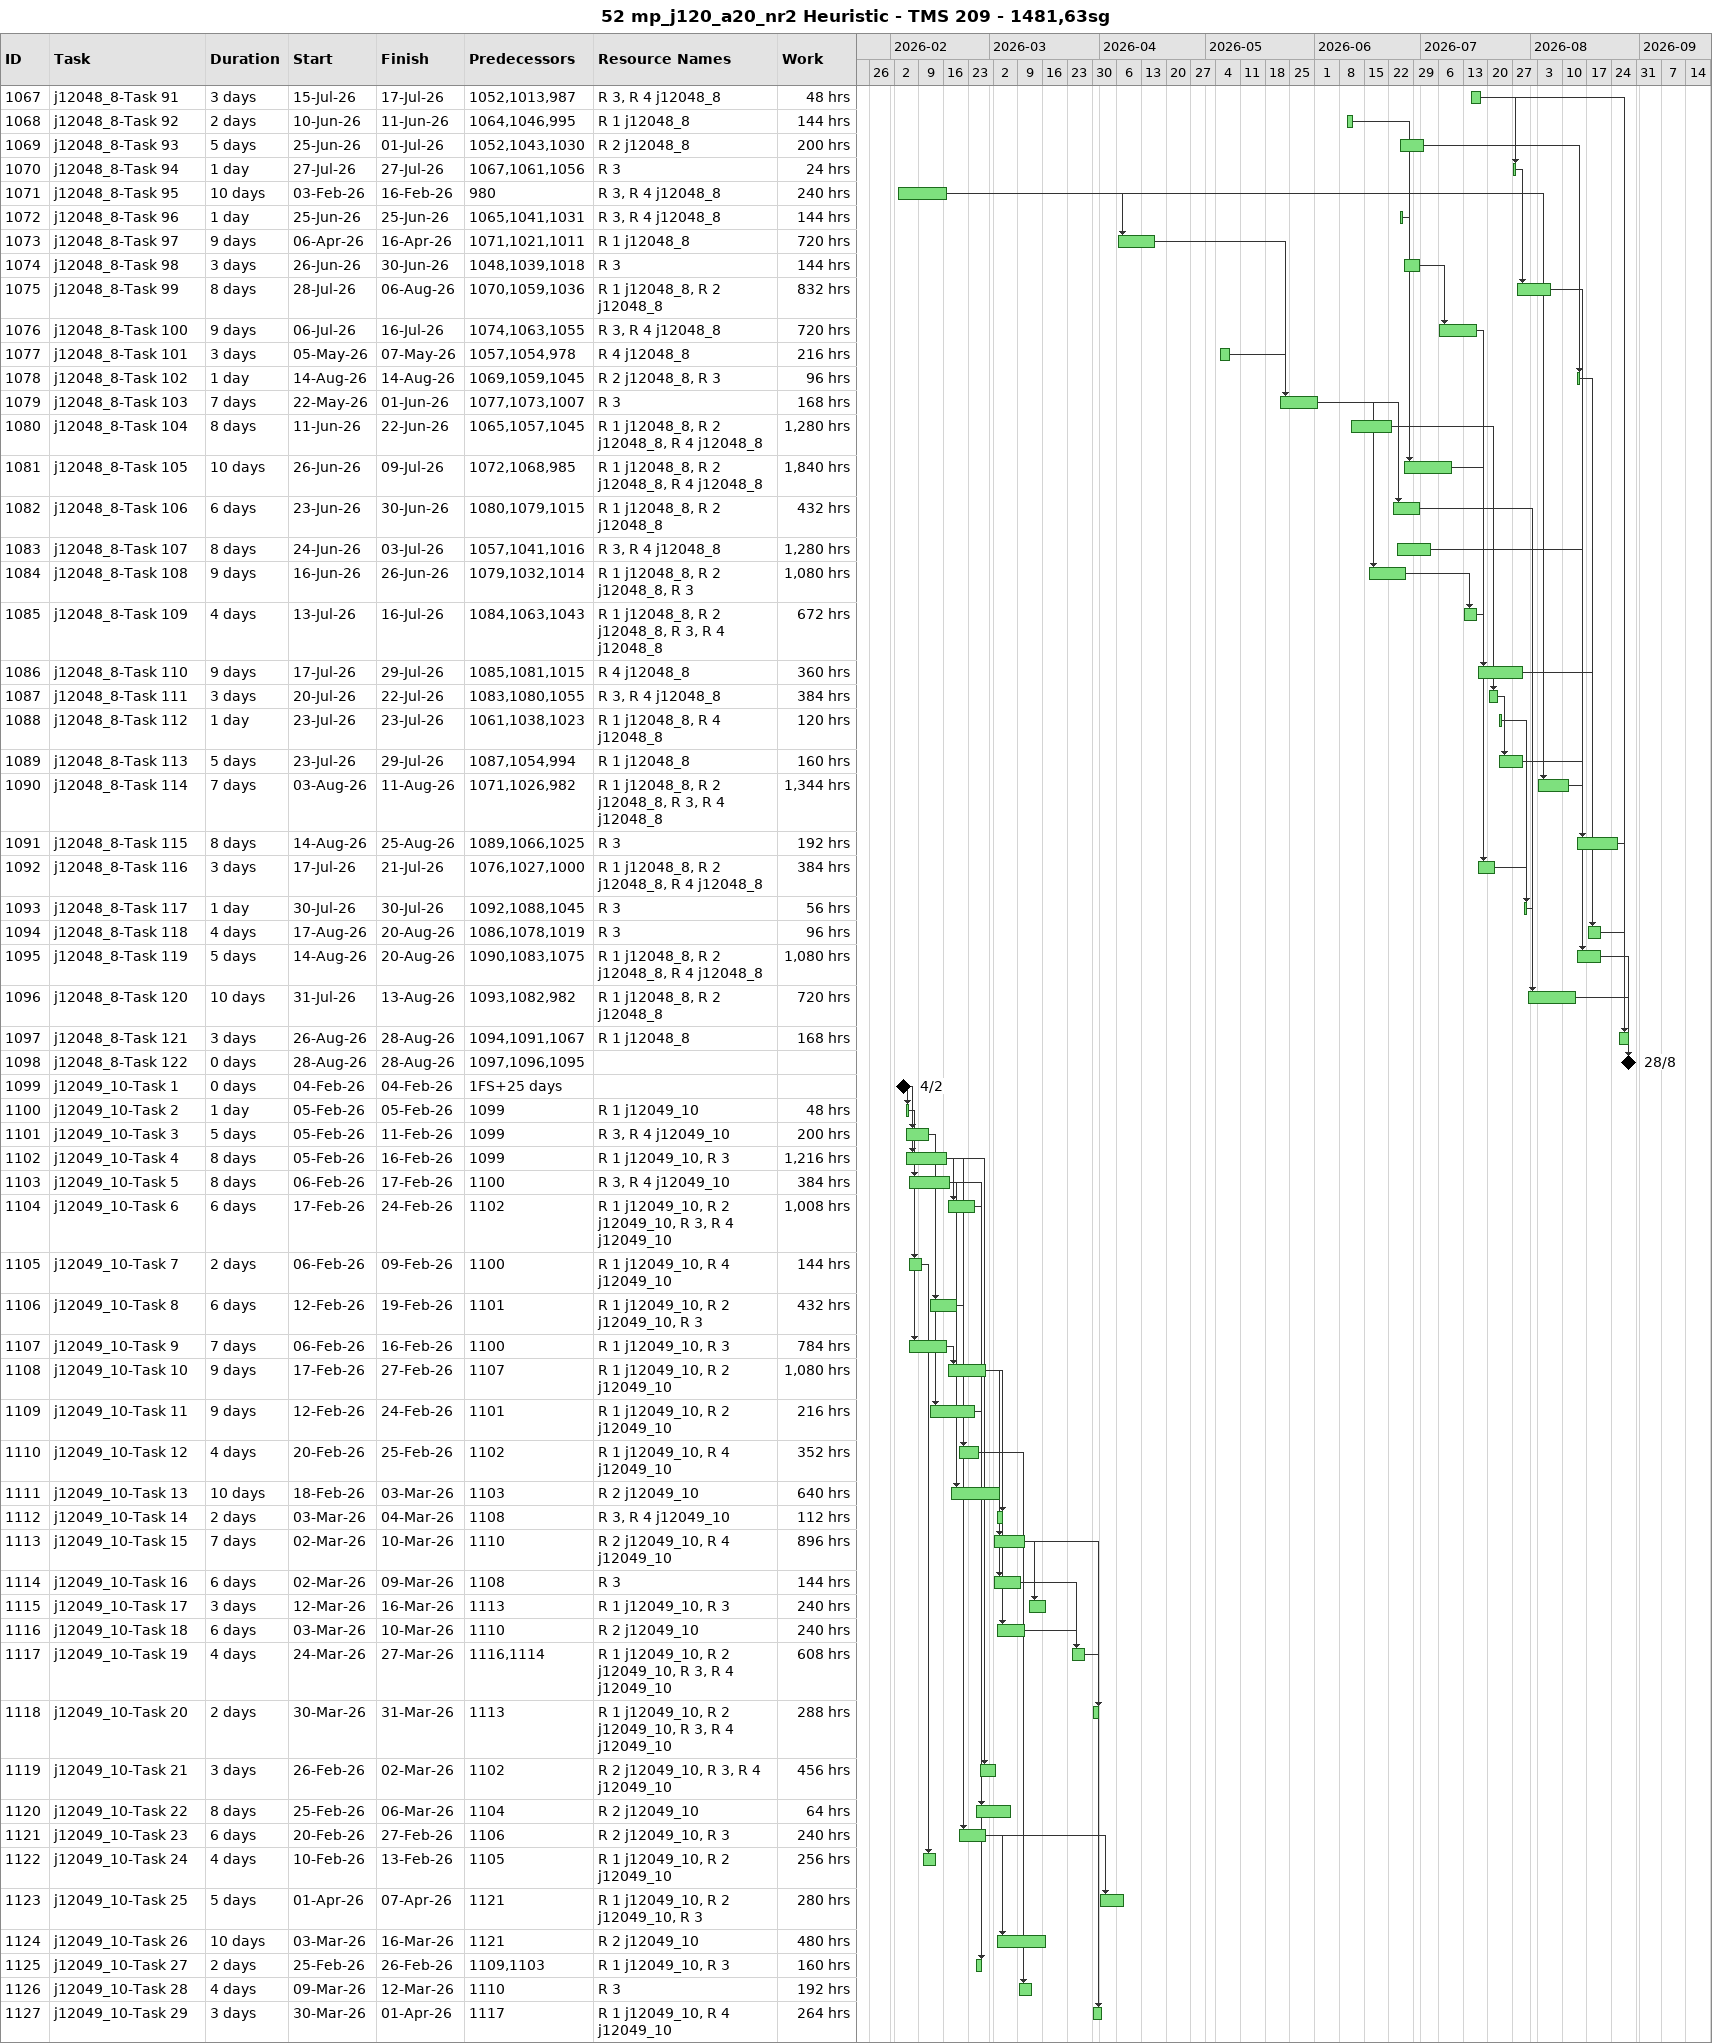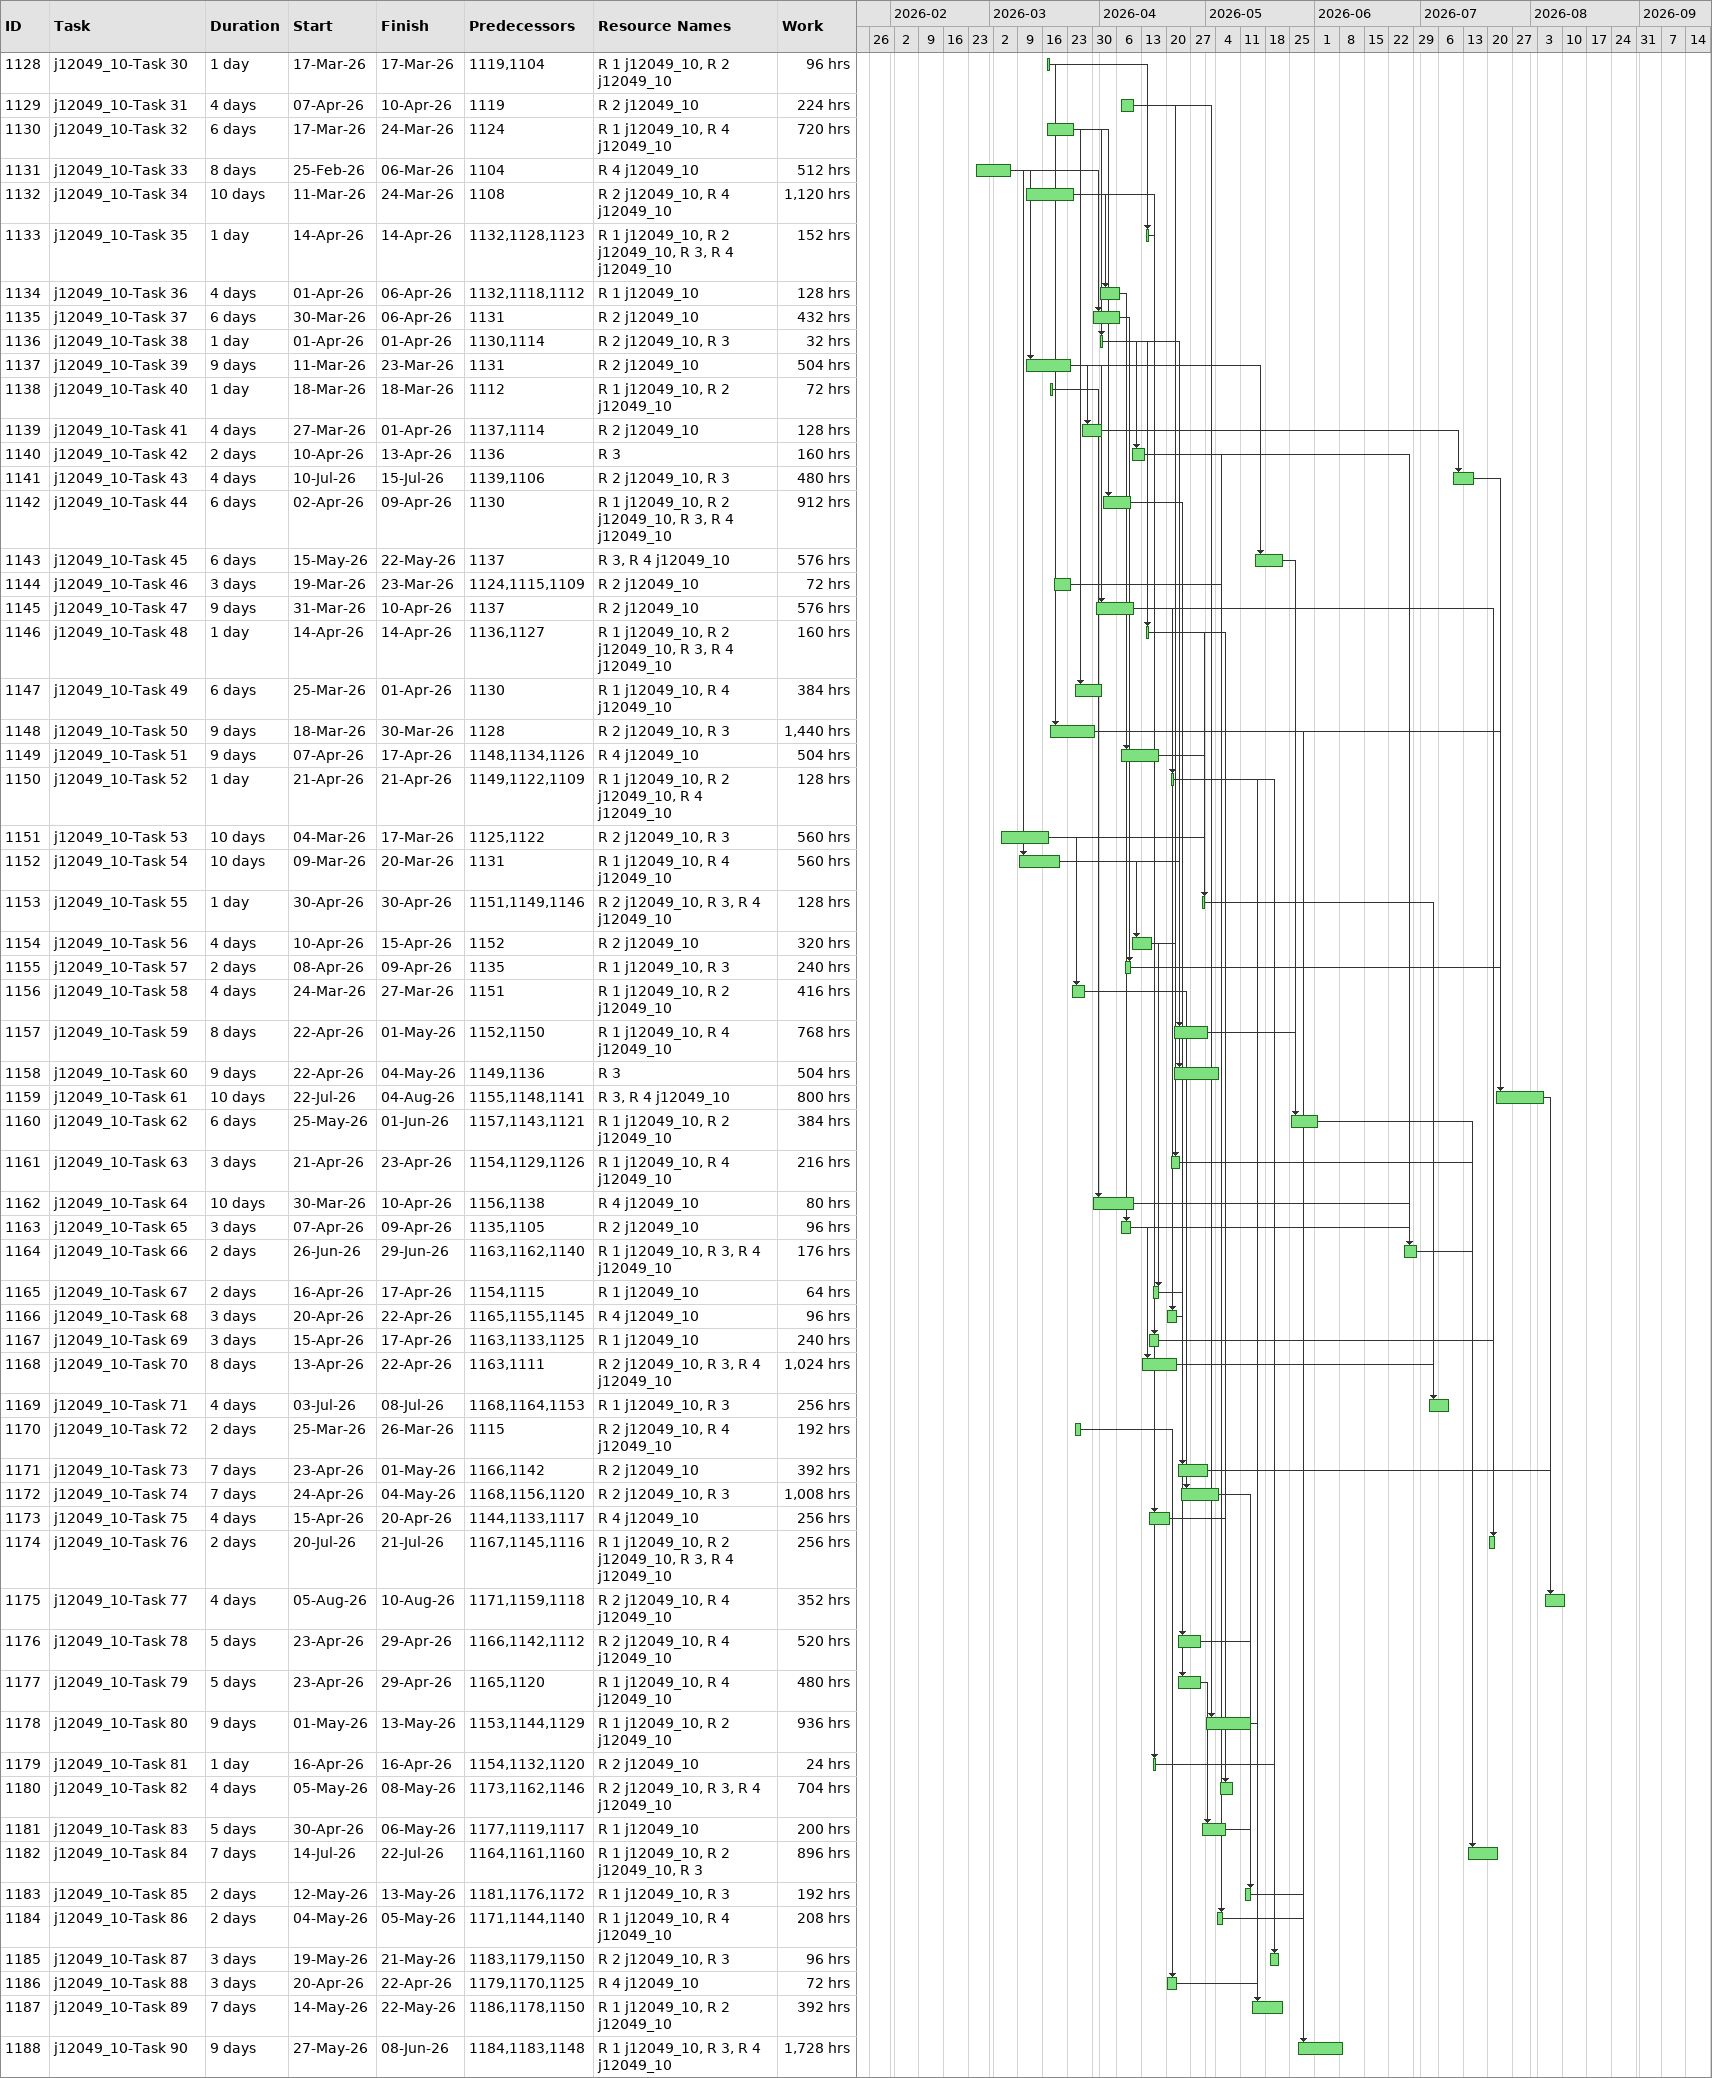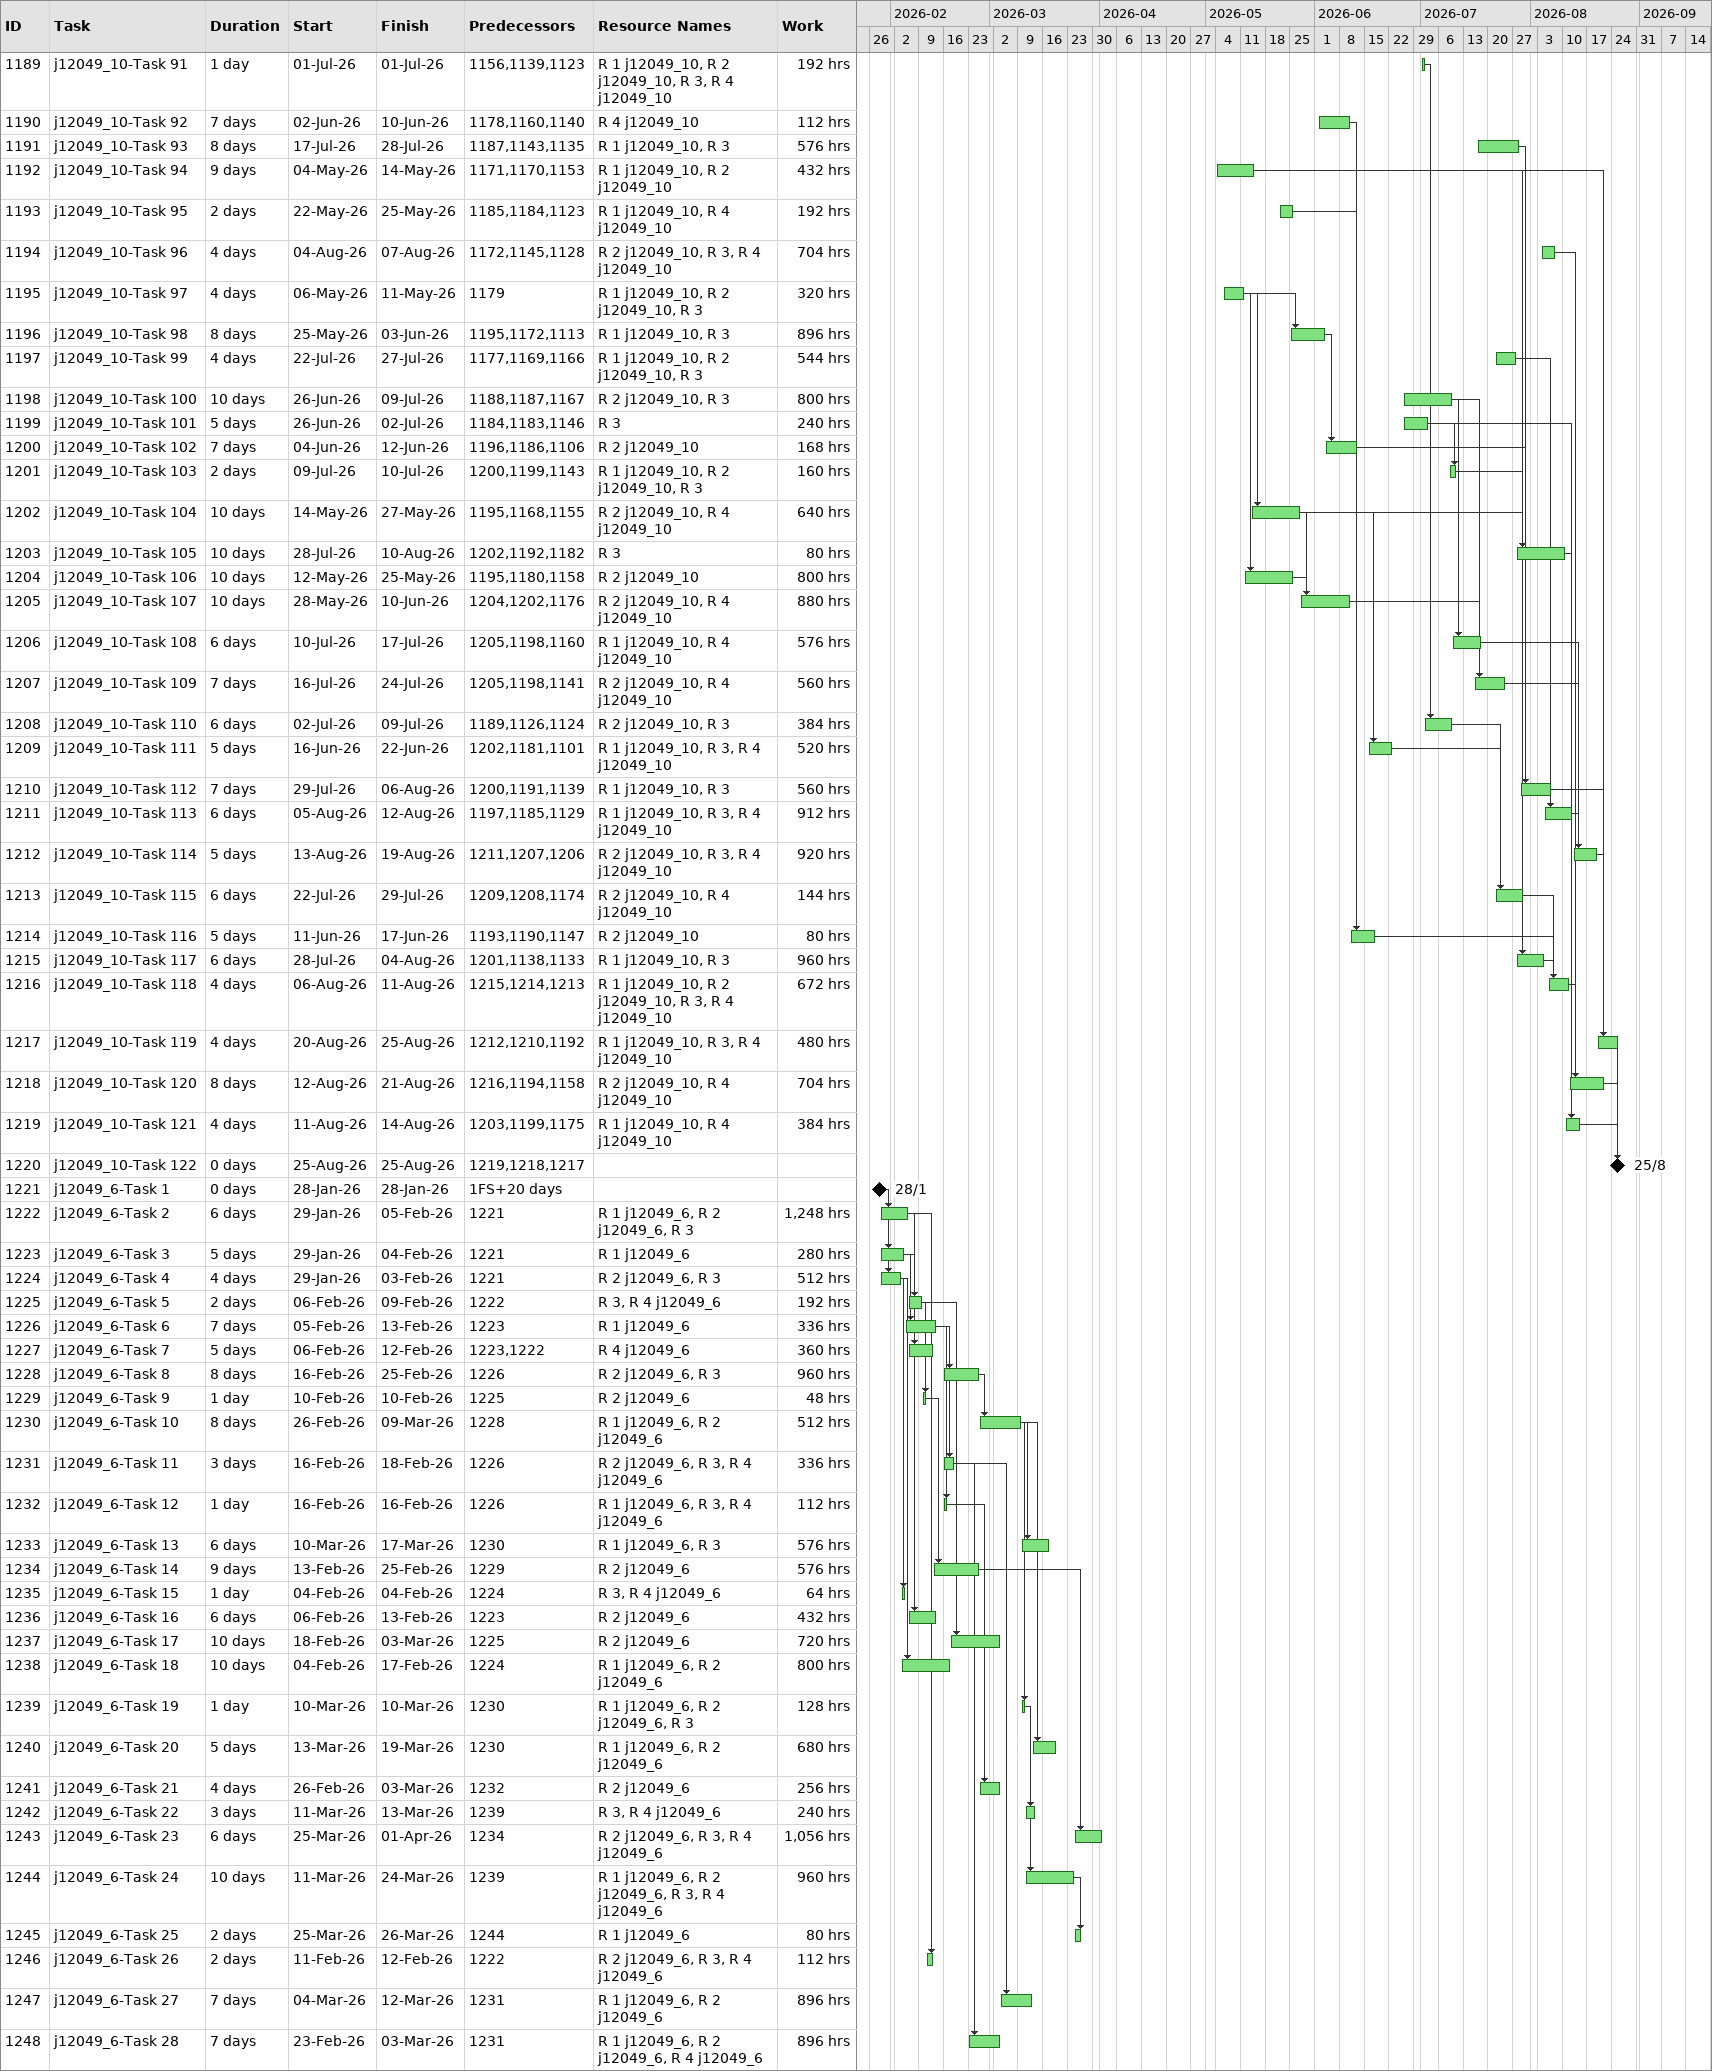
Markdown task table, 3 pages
52 mp_j120_a20_nr2 Heuristic - TMS 209 - 1481,63sg

| ID | Task | Duration | Start | Finish | Predecessors | Resources | Work (h) |
|---|---|---|---|---|---|---|---|
| 1067 | j12048_8-Task 91 | 3d | 2026-07-15 | 2026-07-17 | 1052, 1013, 987 | R 3, R 4 j12048_8 | 48 |
| 1068 | j12048_8-Task 92 | 2d | 2026-06-10 | 2026-06-11 | 1064, 1046, 995 | R 1 j12048_8 | 144 |
| 1069 | j12048_8-Task 93 | 5d | 2026-06-25 | 2026-07-01 | 1052, 1043, 1030 | R 2 j12048_8 | 200 |
| 1070 | j12048_8-Task 94 | 1d | 2026-07-27 | 2026-07-27 | 1067, 1061, 1056 | R 3 | 24 |
| 1071 | j12048_8-Task 95 | 10d | 2026-02-03 | 2026-02-16 | 980 | R 3, R 4 j12048_8 | 240 |
| 1072 | j12048_8-Task 96 | 1d | 2026-06-25 | 2026-06-25 | 1065, 1041, 1031 | R 3, R 4 j12048_8 | 144 |
| 1073 | j12048_8-Task 97 | 9d | 2026-04-06 | 2026-04-16 | 1071, 1021, 1011 | R 1 j12048_8 | 720 |
| 1074 | j12048_8-Task 98 | 3d | 2026-06-26 | 2026-06-30 | 1048, 1039, 1018 | R 3 | 144 |
| 1075 | j12048_8-Task 99 | 8d | 2026-07-28 | 2026-08-06 | 1070, 1059, 1036 | R 1 j12048_8, R 2 j12048_8 | 832 |
| 1076 | j12048_8-Task 100 | 9d | 2026-07-06 | 2026-07-16 | 1074, 1063, 1055 | R 3, R 4 j12048_8 | 720 |
| 1077 | j12048_8-Task 101 | 3d | 2026-05-05 | 2026-05-07 | 1057, 1054, 978 | R 4 j12048_8 | 216 |
| 1078 | j12048_8-Task 102 | 1d | 2026-08-14 | 2026-08-14 | 1069, 1059, 1045 | R 2 j12048_8, R 3 | 96 |
| 1079 | j12048_8-Task 103 | 7d | 2026-05-22 | 2026-06-01 | 1077, 1073, 1007 | R 3 | 168 |
| 1080 | j12048_8-Task 104 | 8d | 2026-06-11 | 2026-06-22 | 1065, 1057, 1045 | R 1 j12048_8, R 2 j12048_8, R 4 j12048_8 | 1280 |
| 1081 | j12048_8-Task 105 | 10d | 2026-06-26 | 2026-07-09 | 1072, 1068, 985 | R 1 j12048_8, R 2 j12048_8, R 4 j12048_8 | 1840 |
| 1082 | j12048_8-Task 106 | 6d | 2026-06-23 | 2026-06-30 | 1080, 1079, 1015 | R 1 j12048_8, R 2 j12048_8 | 432 |
| 1083 | j12048_8-Task 107 | 8d | 2026-06-24 | 2026-07-03 | 1057, 1041, 1016 | R 3, R 4 j12048_8 | 1280 |
| 1084 | j12048_8-Task 108 | 9d | 2026-06-16 | 2026-06-26 | 1079, 1032, 1014 | R 1 j12048_8, R 2 j12048_8, R 3 | 1080 |
| 1085 | j12048_8-Task 109 | 4d | 2026-07-13 | 2026-07-16 | 1084, 1063, 1043 | R 1 j12048_8, R 2 j12048_8, R 3, R 4 j12048_8 | 672 |
| 1086 | j12048_8-Task 110 | 9d | 2026-07-17 | 2026-07-29 | 1085, 1081, 1015 | R 4 j12048_8 | 360 |
| 1087 | j12048_8-Task 111 | 3d | 2026-07-20 | 2026-07-22 | 1083, 1080, 1055 | R 3, R 4 j12048_8 | 384 |
| 1088 | j12048_8-Task 112 | 1d | 2026-07-23 | 2026-07-23 | 1061, 1038, 1023 | R 1 j12048_8, R 4 j12048_8 | 120 |
| 1089 | j12048_8-Task 113 | 5d | 2026-07-23 | 2026-07-29 | 1087, 1054, 994 | R 1 j12048_8 | 160 |
| 1090 | j12048_8-Task 114 | 7d | 2026-08-03 | 2026-08-11 | 1071, 1026, 982 | R 1 j12048_8, R 2 j12048_8, R 3, R 4 j12048_8 | 1344 |
| 1091 | j12048_8-Task 115 | 8d | 2026-08-14 | 2026-08-25 | 1089, 1066, 1025 | R 3 | 192 |
| 1092 | j12048_8-Task 116 | 3d | 2026-07-17 | 2026-07-21 | 1076, 1027, 1000 | R 1 j12048_8, R 2 j12048_8, R 4 j12048_8 | 384 |
| 1093 | j12048_8-Task 117 | 1d | 2026-07-30 | 2026-07-30 | 1092, 1088, 1045 | R 3 | 56 |
| 1094 | j12048_8-Task 118 | 4d | 2026-08-17 | 2026-08-20 | 1086, 1078, 1019 | R 3 | 96 |
| 1095 | j12048_8-Task 119 | 5d | 2026-08-14 | 2026-08-20 | 1090, 1083, 1075 | R 1 j12048_8, R 2 j12048_8, R 4 j12048_8 | 1080 |
| 1096 | j12048_8-Task 120 | 10d | 2026-07-31 | 2026-08-13 | 1093, 1082, 982 | R 1 j12048_8, R 2 j12048_8 | 720 |
| 1097 | j12048_8-Task 121 | 3d | 2026-08-26 | 2026-08-28 | 1094, 1091, 1067 | R 1 j12048_8 | 168 |
| 1098 | j12048_8-Task 122 | 0d | 2026-08-28 | 2026-08-28 | 1097, 1096, 1095 |  |  |
| 1099 | j12049_10-Task 1 | 0d | 2026-02-04 | 2026-02-04 | 1FS+25d |  |  |
| 1100 | j12049_10-Task 2 | 1d | 2026-02-05 | 2026-02-05 | 1099 | R 1 j12049_10 | 48 |
| 1101 | j12049_10-Task 3 | 5d | 2026-02-05 | 2026-02-11 | 1099 | R 3, R 4 j12049_10 | 200 |
| 1102 | j12049_10-Task 4 | 8d | 2026-02-05 | 2026-02-16 | 1099 | R 1 j12049_10, R 3 | 1216 |
| 1103 | j12049_10-Task 5 | 8d | 2026-02-06 | 2026-02-17 | 1100 | R 3, R 4 j12049_10 | 384 |
| 1104 | j12049_10-Task 6 | 6d | 2026-02-17 | 2026-02-24 | 1102 | R 1 j12049_10, R 2 j12049_10, R 3, R 4 j12049_10 | 1008 |
| 1105 | j12049_10-Task 7 | 2d | 2026-02-06 | 2026-02-09 | 1100 | R 1 j12049_10, R 4 j12049_10 | 144 |
| 1106 | j12049_10-Task 8 | 6d | 2026-02-12 | 2026-02-19 | 1101 | R 1 j12049_10, R 2 j12049_10, R 3 | 432 |
| 1107 | j12049_10-Task 9 | 7d | 2026-02-06 | 2026-02-16 | 1100 | R 1 j12049_10, R 3 | 784 |
| 1108 | j12049_10-Task 10 | 9d | 2026-02-17 | 2026-02-27 | 1107 | R 1 j12049_10, R 2 j12049_10 | 1080 |
| 1109 | j12049_10-Task 11 | 9d | 2026-02-12 | 2026-02-24 | 1101 | R 1 j12049_10, R 2 j12049_10 | 216 |
| 1110 | j12049_10-Task 12 | 4d | 2026-02-20 | 2026-02-25 | 1102 | R 1 j12049_10, R 4 j12049_10 | 352 |
| 1111 | j12049_10-Task 13 | 10d | 2026-02-18 | 2026-03-03 | 1103 | R 2 j12049_10 | 640 |
| 1112 | j12049_10-Task 14 | 2d | 2026-03-03 | 2026-03-04 | 1108 | R 3, R 4 j12049_10 | 112 |
| 1113 | j12049_10-Task 15 | 7d | 2026-03-02 | 2026-03-10 | 1110 | R 2 j12049_10, R 4 j12049_10 | 896 |
| 1114 | j12049_10-Task 16 | 6d | 2026-03-02 | 2026-03-09 | 1108 | R 3 | 144 |
| 1115 | j12049_10-Task 17 | 3d | 2026-03-12 | 2026-03-16 | 1113 | R 1 j12049_10, R 3 | 240 |
| 1116 | j12049_10-Task 18 | 6d | 2026-03-03 | 2026-03-10 | 1110 | R 2 j12049_10 | 240 |
| 1117 | j12049_10-Task 19 | 4d | 2026-03-24 | 2026-03-27 | 1116, 1114 | R 1 j12049_10, R 2 j12049_10, R 3, R 4 j12049_10 | 608 |
| 1118 | j12049_10-Task 20 | 2d | 2026-03-30 | 2026-03-31 | 1113 | R 1 j12049_10, R 2 j12049_10, R 3, R 4 j12049_10 | 288 |
| 1119 | j12049_10-Task 21 | 3d | 2026-02-26 | 2026-03-02 | 1102 | R 2 j12049_10, R 3, R 4 j12049_10 | 456 |
| 1120 | j12049_10-Task 22 | 8d | 2026-02-25 | 2026-03-06 | 1104 | R 2 j12049_10 | 64 |
| 1121 | j12049_10-Task 23 | 6d | 2026-02-20 | 2026-02-27 | 1106 | R 2 j12049_10, R 3 | 240 |
| 1122 | j12049_10-Task 24 | 4d | 2026-02-10 | 2026-02-13 | 1105 | R 1 j12049_10, R 2 j12049_10 | 256 |
| 1123 | j12049_10-Task 25 | 5d | 2026-04-01 | 2026-04-07 | 1121 | R 1 j12049_10, R 2 j12049_10, R 3 | 280 |
| 1124 | j12049_10-Task 26 | 10d | 2026-03-03 | 2026-03-16 | 1121 | R 2 j12049_10 | 480 |
| 1125 | j12049_10-Task 27 | 2d | 2026-02-25 | 2026-02-26 | 1109, 1103 | R 1 j12049_10, R 3 | 160 |
| 1126 | j12049_10-Task 28 | 4d | 2026-03-09 | 2026-03-12 | 1110 | R 3 | 192 |
| 1127 | j12049_10-Task 29 | 3d | 2026-03-30 | 2026-04-01 | 1117 | R 1 j12049_10, R 4 j12049_10 | 264 |
| 1128 | j12049_10-Task 30 | 1d | 2026-03-17 | 2026-03-17 | 1119, 1104 | R 1 j12049_10, R 2 j12049_10 | 96 |
| 1129 | j12049_10-Task 31 | 4d | 2026-04-07 | 2026-04-10 | 1119 | R 2 j12049_10 | 224 |
| 1130 | j12049_10-Task 32 | 6d | 2026-03-17 | 2026-03-24 | 1124 | R 1 j12049_10, R 4 j12049_10 | 720 |
| 1131 | j12049_10-Task 33 | 8d | 2026-02-25 | 2026-03-06 | 1104 | R 4 j12049_10 | 512 |
| 1132 | j12049_10-Task 34 | 10d | 2026-03-11 | 2026-03-24 | 1108 | R 2 j12049_10, R 4 j12049_10 | 1120 |
| 1133 | j12049_10-Task 35 | 1d | 2026-04-14 | 2026-04-14 | 1132, 1128, 1123 | R 1 j12049_10, R 2 j12049_10, R 3, R 4 j12049_10 | 152 |
| 1134 | j12049_10-Task 36 | 4d | 2026-04-01 | 2026-04-06 | 1132, 1118, 1112 | R 1 j12049_10 | 128 |
| 1135 | j12049_10-Task 37 | 6d | 2026-03-30 | 2026-04-06 | 1131 | R 2 j12049_10 | 432 |
| 1136 | j12049_10-Task 38 | 1d | 2026-04-01 | 2026-04-01 | 1130, 1114 | R 2 j12049_10, R 3 | 32 |
| 1137 | j12049_10-Task 39 | 9d | 2026-03-11 | 2026-03-23 | 1131 | R 2 j12049_10 | 504 |
| 1138 | j12049_10-Task 40 | 1d | 2026-03-18 | 2026-03-18 | 1112 | R 1 j12049_10, R 2 j12049_10 | 72 |
| 1139 | j12049_10-Task 41 | 4d | 2026-03-27 | 2026-04-01 | 1137, 1114 | R 2 j12049_10 | 128 |
| 1140 | j12049_10-Task 42 | 2d | 2026-04-10 | 2026-04-13 | 1136 | R 3 | 160 |
| 1141 | j12049_10-Task 43 | 4d | 2026-07-10 | 2026-07-15 | 1139, 1106 | R 2 j12049_10, R 3 | 480 |
| 1142 | j12049_10-Task 44 | 6d | 2026-04-02 | 2026-04-09 | 1130 | R 1 j12049_10, R 2 j12049_10, R 3, R 4 j12049_10 | 912 |
| 1143 | j12049_10-Task 45 | 6d | 2026-05-15 | 2026-05-22 | 1137 | R 3, R 4 j12049_10 | 576 |
| 1144 | j12049_10-Task 46 | 3d | 2026-03-19 | 2026-03-23 | 1124, 1115, 1109 | R 2 j12049_10 | 72 |
| 1145 | j12049_10-Task 47 | 9d | 2026-03-31 | 2026-04-10 | 1137 | R 2 j12049_10 | 576 |
| 1146 | j12049_10-Task 48 | 1d | 2026-04-14 | 2026-04-14 | 1136, 1127 | R 1 j12049_10, R 2 j12049_10, R 3, R 4 j12049_10 | 160 |
| 1147 | j12049_10-Task 49 | 6d | 2026-03-25 | 2026-04-01 | 1130 | R 1 j12049_10, R 4 j12049_10 | 384 |
| 1148 | j12049_10-Task 50 | 9d | 2026-03-18 | 2026-03-30 | 1128 | R 2 j12049_10, R 3 | 1440 |
| 1149 | j12049_10-Task 51 | 9d | 2026-04-07 | 2026-04-17 | 1148, 1134, 1126 | R 4 j12049_10 | 504 |
| 1150 | j12049_10-Task 52 | 1d | 2026-04-21 | 2026-04-21 | 1149, 1122, 1109 | R 1 j12049_10, R 2 j12049_10, R 4 j12049_10 | 128 |
| 1151 | j12049_10-Task 53 | 10d | 2026-03-04 | 2026-03-17 | 1125, 1122 | R 2 j12049_10, R 3 | 560 |
| 1152 | j12049_10-Task 54 | 10d | 2026-03-09 | 2026-03-20 | 1131 | R 1 j12049_10, R 4 j12049_10 | 560 |
| 1153 | j12049_10-Task 55 | 1d | 2026-04-30 | 2026-04-30 | 1151, 1149, 1146 | R 2 j12049_10, R 3, R 4 j12049_10 | 128 |
| 1154 | j12049_10-Task 56 | 4d | 2026-04-10 | 2026-04-15 | 1152 | R 2 j12049_10 | 320 |
| 1155 | j12049_10-Task 57 | 2d | 2026-04-08 | 2026-04-09 | 1135 | R 1 j12049_10, R 3 | 240 |
| 1156 | j12049_10-Task 58 | 4d | 2026-03-24 | 2026-03-27 | 1151 | R 1 j12049_10, R 2 j12049_10 | 416 |
| 1157 | j12049_10-Task 59 | 8d | 2026-04-22 | 2026-05-01 | 1152, 1150 | R 1 j12049_10, R 4 j12049_10 | 768 |
| 1158 | j12049_10-Task 60 | 9d | 2026-04-22 | 2026-05-04 | 1149, 1136 | R 3 | 504 |
| 1159 | j12049_10-Task 61 | 10d | 2026-07-22 | 2026-08-04 | 1155, 1148, 1141 | R 3, R 4 j12049_10 | 800 |
| 1160 | j12049_10-Task 62 | 6d | 2026-05-25 | 2026-06-01 | 1157, 1143, 1121 | R 1 j12049_10, R 2 j12049_10 | 384 |
| 1161 | j12049_10-Task 63 | 3d | 2026-04-21 | 2026-04-23 | 1154, 1129, 1126 | R 1 j12049_10, R 4 j12049_10 | 216 |
| 1162 | j12049_10-Task 64 | 10d | 2026-03-30 | 2026-04-10 | 1156, 1138 | R 4 j12049_10 | 80 |
| 1163 | j12049_10-Task 65 | 3d | 2026-04-07 | 2026-04-09 | 1135, 1105 | R 2 j12049_10 | 96 |
| 1164 | j12049_10-Task 66 | 2d | 2026-06-26 | 2026-06-29 | 1163, 1162, 1140 | R 1 j12049_10, R 3, R 4 j12049_10 | 176 |
| 1165 | j12049_10-Task 67 | 2d | 2026-04-16 | 2026-04-17 | 1154, 1115 | R 1 j12049_10 | 64 |
| 1166 | j12049_10-Task 68 | 3d | 2026-04-20 | 2026-04-22 | 1165, 1155, 1145 | R 4 j12049_10 | 96 |
| 1167 | j12049_10-Task 69 | 3d | 2026-04-15 | 2026-04-17 | 1163, 1133, 1125 | R 1 j12049_10 | 240 |
| 1168 | j12049_10-Task 70 | 8d | 2026-04-13 | 2026-04-22 | 1163, 1111 | R 2 j12049_10, R 3, R 4 j12049_10 | 1024 |
| 1169 | j12049_10-Task 71 | 4d | 2026-07-03 | 2026-07-08 | 1168, 1164, 1153 | R 1 j12049_10, R 3 | 256 |
| 1170 | j12049_10-Task 72 | 2d | 2026-03-25 | 2026-03-26 | 1115 | R 2 j12049_10, R 4 j12049_10 | 192 |
| 1171 | j12049_10-Task 73 | 7d | 2026-04-23 | 2026-05-01 | 1166, 1142 | R 2 j12049_10 | 392 |
| 1172 | j12049_10-Task 74 | 7d | 2026-04-24 | 2026-05-04 | 1168, 1156, 1120 | R 2 j12049_10, R 3 | 1008 |
| 1173 | j12049_10-Task 75 | 4d | 2026-04-15 | 2026-04-20 | 1144, 1133, 1117 | R 4 j12049_10 | 256 |
| 1174 | j12049_10-Task 76 | 2d | 2026-07-20 | 2026-07-21 | 1167, 1145, 1116 | R 1 j12049_10, R 2 j12049_10, R 3, R 4 j12049_10 | 256 |
| 1175 | j12049_10-Task 77 | 4d | 2026-08-05 | 2026-08-10 | 1171, 1159, 1118 | R 2 j12049_10, R 4 j12049_10 | 352 |
| 1176 | j12049_10-Task 78 | 5d | 2026-04-23 | 2026-04-29 | 1166, 1142, 1112 | R 2 j12049_10, R 4 j12049_10 | 520 |
| 1177 | j12049_10-Task 79 | 5d | 2026-04-23 | 2026-04-29 | 1165, 1120 | R 1 j12049_10, R 4 j12049_10 | 480 |
| 1178 | j12049_10-Task 80 | 9d | 2026-05-01 | 2026-05-13 | 1153, 1144, 1129 | R 1 j12049_10, R 2 j12049_10 | 936 |
| 1179 | j12049_10-Task 81 | 1d | 2026-04-16 | 2026-04-16 | 1154, 1132, 1120 | R 2 j12049_10 | 24 |
| 1180 | j12049_10-Task 82 | 4d | 2026-05-05 | 2026-05-08 | 1173, 1162, 1146 | R 2 j12049_10, R 3, R 4 j12049_10 | 704 |
| 1181 | j12049_10-Task 83 | 5d | 2026-04-30 | 2026-05-06 | 1177, 1119, 1117 | R 1 j12049_10 | 200 |
| 1182 | j12049_10-Task 84 | 7d | 2026-07-14 | 2026-07-22 | 1164, 1161, 1160 | R 1 j12049_10, R 2 j12049_10, R 3 | 896 |
| 1183 | j12049_10-Task 85 | 2d | 2026-05-12 | 2026-05-13 | 1181, 1176, 1172 | R 1 j12049_10, R 3 | 192 |
| 1184 | j12049_10-Task 86 | 2d | 2026-05-04 | 2026-05-05 | 1171, 1144, 1140 | R 1 j12049_10, R 4 j12049_10 | 208 |
| 1185 | j12049_10-Task 87 | 3d | 2026-05-19 | 2026-05-21 | 1183, 1179, 1150 | R 2 j12049_10, R 3 | 96 |
| 1186 | j12049_10-Task 88 | 3d | 2026-04-20 | 2026-04-22 | 1179, 1170, 1125 | R 4 j12049_10 | 72 |
| 1187 | j12049_10-Task 89 | 7d | 2026-05-14 | 2026-05-22 | 1186, 1178, 1150 | R 1 j12049_10, R 2 j12049_10 | 392 |
| 1188 | j12049_10-Task 90 | 9d | 2026-05-27 | 2026-06-08 | 1184, 1183, 1148 | R 1 j12049_10, R 3, R 4 j12049_10 | 1728 |
| 1189 | j12049_10-Task 91 | 1d | 2026-07-01 | 2026-07-01 | 1156, 1139, 1123 | R 1 j12049_10, R 2 j12049_10, R 3, R 4 j12049_10 | 192 |
| 1190 | j12049_10-Task 92 | 7d | 2026-06-02 | 2026-06-10 | 1178, 1160, 1140 | R 4 j12049_10 | 112 |
| 1191 | j12049_10-Task 93 | 8d | 2026-07-17 | 2026-07-28 | 1187, 1143, 1135 | R 1 j12049_10, R 3 | 576 |
| 1192 | j12049_10-Task 94 | 9d | 2026-05-04 | 2026-05-14 | 1171, 1170, 1153 | R 1 j12049_10, R 2 j12049_10 | 432 |
| 1193 | j12049_10-Task 95 | 2d | 2026-05-22 | 2026-05-25 | 1185, 1184, 1123 | R 1 j12049_10, R 4 j12049_10 | 192 |
| 1194 | j12049_10-Task 96 | 4d | 2026-08-04 | 2026-08-07 | 1172, 1145, 1128 | R 2 j12049_10, R 3, R 4 j12049_10 | 704 |
| 1195 | j12049_10-Task 97 | 4d | 2026-05-06 | 2026-05-11 | 1179 | R 1 j12049_10, R 2 j12049_10, R 3 | 320 |
| 1196 | j12049_10-Task 98 | 8d | 2026-05-25 | 2026-06-03 | 1195, 1172, 1113 | R 1 j12049_10, R 3 | 896 |
| 1197 | j12049_10-Task 99 | 4d | 2026-07-22 | 2026-07-27 | 1177, 1169, 1166 | R 1 j12049_10, R 2 j12049_10, R 3 | 544 |
| 1198 | j12049_10-Task 100 | 10d | 2026-06-26 | 2026-07-09 | 1188, 1187, 1167 | R 2 j12049_10, R 3 | 800 |
| 1199 | j12049_10-Task 101 | 5d | 2026-06-26 | 2026-07-02 | 1184, 1183, 1146 | R 3 | 240 |
| 1200 | j12049_10-Task 102 | 7d | 2026-06-04 | 2026-06-12 | 1196, 1186, 1106 | R 2 j12049_10 | 168 |
| 1201 | j12049_10-Task 103 | 2d | 2026-07-09 | 2026-07-10 | 1200, 1199, 1143 | R 1 j12049_10, R 2 j12049_10, R 3 | 160 |
| 1202 | j12049_10-Task 104 | 10d | 2026-05-14 | 2026-05-27 | 1195, 1168, 1155 | R 2 j12049_10, R 4 j12049_10 | 640 |
| 1203 | j12049_10-Task 105 | 10d | 2026-07-28 | 2026-08-10 | 1202, 1192, 1182 | R 3 | 80 |
| 1204 | j12049_10-Task 106 | 10d | 2026-05-12 | 2026-05-25 | 1195, 1180, 1158 | R 2 j12049_10 | 800 |
| 1205 | j12049_10-Task 107 | 10d | 2026-05-28 | 2026-06-10 | 1204, 1202, 1176 | R 2 j12049_10, R 4 j12049_10 | 880 |
| 1206 | j12049_10-Task 108 | 6d | 2026-07-10 | 2026-07-17 | 1205, 1198, 1160 | R 1 j12049_10, R 4 j12049_10 | 576 |
| 1207 | j12049_10-Task 109 | 7d | 2026-07-16 | 2026-07-24 | 1205, 1198, 1141 | R 2 j12049_10, R 4 j12049_10 | 560 |
| 1208 | j12049_10-Task 110 | 6d | 2026-07-02 | 2026-07-09 | 1189, 1126, 1124 | R 2 j12049_10, R 3 | 384 |
| 1209 | j12049_10-Task 111 | 5d | 2026-06-16 | 2026-06-22 | 1202, 1181, 1101 | R 1 j12049_10, R 3, R 4 j12049_10 | 520 |
| 1210 | j12049_10-Task 112 | 7d | 2026-07-29 | 2026-08-06 | 1200, 1191, 1139 | R 1 j12049_10, R 3 | 560 |
| 1211 | j12049_10-Task 113 | 6d | 2026-08-05 | 2026-08-12 | 1197, 1185, 1129 | R 1 j12049_10, R 3, R 4 j12049_10 | 912 |
| 1212 | j12049_10-Task 114 | 5d | 2026-08-13 | 2026-08-19 | 1211, 1207, 1206 | R 2 j12049_10, R 3, R 4 j12049_10 | 920 |
| 1213 | j12049_10-Task 115 | 6d | 2026-07-22 | 2026-07-29 | 1209, 1208, 1174 | R 2 j12049_10, R 4 j12049_10 | 144 |
| 1214 | j12049_10-Task 116 | 5d | 2026-06-11 | 2026-06-17 | 1193, 1190, 1147 | R 2 j12049_10 | 80 |
| 1215 | j12049_10-Task 117 | 6d | 2026-07-28 | 2026-08-04 | 1201, 1138, 1133 | R 1 j12049_10, R 3 | 960 |
| 1216 | j12049_10-Task 118 | 4d | 2026-08-06 | 2026-08-11 | 1215, 1214, 1213 | R 1 j12049_10, R 2 j12049_10, R 3, R 4 j12049_10 | 672 |
| 1217 | j12049_10-Task 119 | 4d | 2026-08-20 | 2026-08-25 | 1212, 1210, 1192 | R 1 j12049_10, R 3, R 4 j12049_10 | 480 |
| 1218 | j12049_10-Task 120 | 8d | 2026-08-12 | 2026-08-21 | 1216, 1194, 1158 | R 2 j12049_10, R 4 j12049_10 | 704 |
| 1219 | j12049_10-Task 121 | 4d | 2026-08-11 | 2026-08-14 | 1203, 1199, 1175 | R 1 j12049_10, R 4 j12049_10 | 384 |
| 1220 | j12049_10-Task 122 | 0d | 2026-08-25 | 2026-08-25 | 1219, 1218, 1217 |  |  |
| 1221 | j12049_6-Task 1 | 0d | 2026-01-28 | 2026-01-28 | 1FS+20d |  |  |
| 1222 | j12049_6-Task 2 | 6d | 2026-01-29 | 2026-02-05 | 1221 | R 1 j12049_6, R 2 j12049_6, R 3 | 1248 |
| 1223 | j12049_6-Task 3 | 5d | 2026-01-29 | 2026-02-04 | 1221 | R 1 j12049_6 | 280 |
| 1224 | j12049_6-Task 4 | 4d | 2026-01-29 | 2026-02-03 | 1221 | R 2 j12049_6, R 3 | 512 |
| 1225 | j12049_6-Task 5 | 2d | 2026-02-06 | 2026-02-09 | 1222 | R 3, R 4 j12049_6 | 192 |
| 1226 | j12049_6-Task 6 | 7d | 2026-02-05 | 2026-02-13 | 1223 | R 1 j12049_6 | 336 |
| 1227 | j12049_6-Task 7 | 5d | 2026-02-06 | 2026-02-12 | 1223, 1222 | R 4 j12049_6 | 360 |
| 1228 | j12049_6-Task 8 | 8d | 2026-02-16 | 2026-02-25 | 1226 | R 2 j12049_6, R 3 | 960 |
| 1229 | j12049_6-Task 9 | 1d | 2026-02-10 | 2026-02-10 | 1225 | R 2 j12049_6 | 48 |
| 1230 | j12049_6-Task 10 | 8d | 2026-02-26 | 2026-03-09 | 1228 | R 1 j12049_6, R 2 j12049_6 | 512 |
| 1231 | j12049_6-Task 11 | 3d | 2026-02-16 | 2026-02-18 | 1226 | R 2 j12049_6, R 3, R 4 j12049_6 | 336 |
| 1232 | j12049_6-Task 12 | 1d | 2026-02-16 | 2026-02-16 | 1226 | R 1 j12049_6, R 3, R 4 j12049_6 | 112 |
| 1233 | j12049_6-Task 13 | 6d | 2026-03-10 | 2026-03-17 | 1230 | R 1 j12049_6, R 3 | 576 |
| 1234 | j12049_6-Task 14 | 9d | 2026-02-13 | 2026-02-25 | 1229 | R 2 j12049_6 | 576 |
| 1235 | j12049_6-Task 15 | 1d | 2026-02-04 | 2026-02-04 | 1224 | R 3, R 4 j12049_6 | 64 |
| 1236 | j12049_6-Task 16 | 6d | 2026-02-06 | 2026-02-13 | 1223 | R 2 j12049_6 | 432 |
| 1237 | j12049_6-Task 17 | 10d | 2026-02-18 | 2026-03-03 | 1225 | R 2 j12049_6 | 720 |
| 1238 | j12049_6-Task 18 | 10d | 2026-02-04 | 2026-02-17 | 1224 | R 1 j12049_6, R 2 j12049_6 | 800 |
| 1239 | j12049_6-Task 19 | 1d | 2026-03-10 | 2026-03-10 | 1230 | R 1 j12049_6, R 2 j12049_6, R 3 | 128 |
| 1240 | j12049_6-Task 20 | 5d | 2026-03-13 | 2026-03-19 | 1230 | R 1 j12049_6, R 2 j12049_6 | 680 |
| 1241 | j12049_6-Task 21 | 4d | 2026-02-26 | 2026-03-03 | 1232 | R 2 j12049_6 | 256 |
| 1242 | j12049_6-Task 22 | 3d | 2026-03-11 | 2026-03-13 | 1239 | R 3, R 4 j12049_6 | 240 |
| 1243 | j12049_6-Task 23 | 6d | 2026-03-25 | 2026-04-01 | 1234 | R 2 j12049_6, R 3, R 4 j12049_6 | 1056 |
| 1244 | j12049_6-Task 24 | 10d | 2026-03-11 | 2026-03-24 | 1239 | R 1 j12049_6, R 2 j12049_6, R 3, R 4 j12049_6 | 960 |
| 1245 | j12049_6-Task 25 | 2d | 2026-03-25 | 2026-03-26 | 1244 | R 1 j12049_6 | 80 |
| 1246 | j12049_6-Task 26 | 2d | 2026-02-11 | 2026-02-12 | 1222 | R 2 j12049_6, R 3, R 4 j12049_6 | 112 |
| 1247 | j12049_6-Task 27 | 7d | 2026-03-04 | 2026-03-12 | 1231 | R 1 j12049_6, R 2 j12049_6 | 896 |
| 1248 | j12049_6-Task 28 | 7d | 2026-02-23 | 2026-03-03 | 1231 | R 1 j12049_6, R 2 j12049_6, R 4 j12049_6 | 896 |
